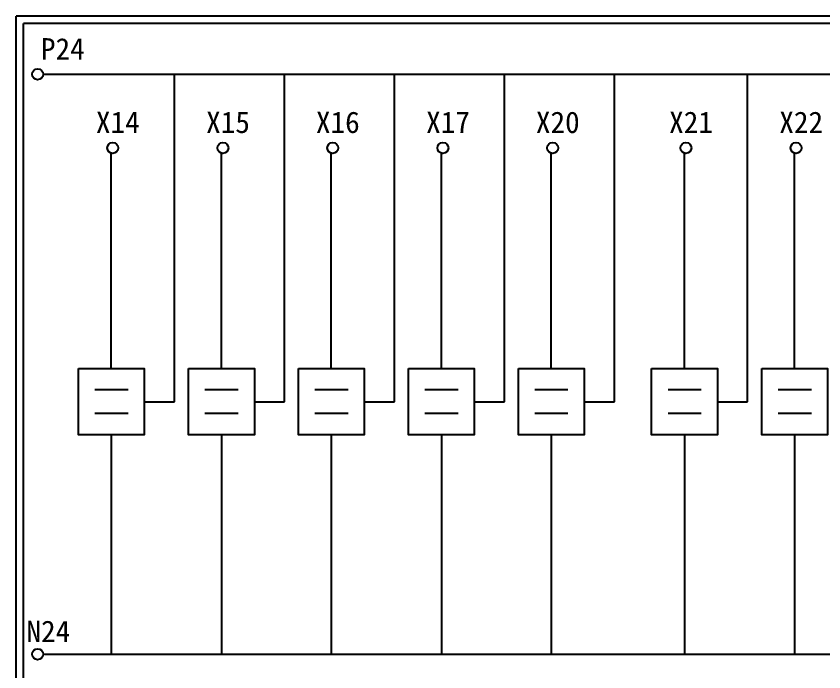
# Model space of a CAD drawing. Extents: x 325 to 612, y 3 to 207.
# Drawn here: x 325.3 to 460.7, y 97 to 207 of the extents above; entities that cross this region are included whole.
import ezdxf

# ---------------------------------------------------------------- set-up
doc = ezdxf.new("R2010")
doc.units = 0
doc.layers.get('0').update_dxf_attribs({"linetype": 'CONTINUOUS'})
doc.styles.add('STSL', font='kaiu.ttf')

msp = doc.modelspace()

# ---------------------------------------------------------------- linework, layer by layer
for p, q in [((612.32, 206.97), (325.32, 206.97)), ((325.32, 3), (325.32, 206.97)), ((611.07, 205.72), (326.57, 205.72)), ((326.57, 4.25), (326.57, 205.72)), ((329.84, 197.22), (607.44, 197.22)), ((351.85, 142.31), (351.85, 197.22)), ((370.32, 142.31), (370.32, 197.22)), ((388.72, 142.31), (388.72, 197.22)), ((407.19, 142.31), (407.19, 197.22)), ((425.6, 142.31), (425.6, 197.22)), ((447.93, 142.31), (447.93, 197.22)), ((341.27, 147.89), (341.27, 183.91)), ((359.73, 147.89), (359.73, 183.91)), ((378.14, 147.89), (378.14, 183.91)), ((396.61, 147.89), (396.61, 183.91)), ((415.01, 147.89), (415.01, 183.91)), ((437.35, 147.89), (437.35, 183.91)), ((455.81, 147.89), (455.81, 183.91)), ((338.51, 144.34), (344.07, 144.34)), ((356.97, 144.34), (362.54, 144.34)), ((375.38, 144.34), (380.95, 144.34)), ((393.85, 144.34), (399.42, 144.34)), ((412.25, 144.34), (417.82, 144.34)), ((434.59, 144.34), (440.15, 144.34)), ((453.05, 144.34), (458.62, 144.34)), ((346.78, 142.31), (351.85, 142.31)), ((365.25, 142.31), (370.32, 142.31)), ((383.65, 142.31), (388.72, 142.31)), ((402.12, 142.31), (407.19, 142.31)), ((420.53, 142.31), (425.6, 142.31)), ((442.86, 142.31), (447.93, 142.31)), ((338.51, 140.37), (344.07, 140.37)), ((356.97, 140.37), (362.54, 140.37)), ((375.38, 140.37), (380.95, 140.37)), ((393.85, 140.37), (399.42, 140.37)), ((412.25, 140.37), (417.82, 140.37)), ((434.59, 140.37), (440.15, 140.37)), ((453.05, 140.37), (458.62, 140.37)), ((341.27, 136.73), (341.27, 99.96)), ((359.73, 136.73), (359.73, 99.96)), ((378.14, 136.73), (378.14, 99.96)), ((396.61, 136.73), (396.61, 99.96)), ((415.01, 136.73), (415.01, 99.96)), ((437.35, 136.73), (437.35, 99.96)), ((455.81, 136.73), (455.81, 99.96)), ((341.27, 132.46), (341.27, 99.96)), ((437.35, 132.46), (437.35, 99.96)), ((330.05, 99.96), (607.92, 99.96))]:
    msp.add_line(p, q)
for points in [[(335.75, 147.89), (346.78, 147.89), (346.78, 136.73), (335.75, 136.73)], [(354.22, 147.89), (365.25, 147.89), (365.25, 136.73), (354.22, 136.73)], [(372.63, 147.89), (383.65, 147.89), (383.65, 136.73), (372.63, 136.73)], [(391.1, 147.89), (402.12, 147.89), (402.12, 136.73), (391.1, 136.73)], [(409.5, 147.89), (420.53, 147.89), (420.53, 136.73), (409.5, 136.73)], [(431.83, 147.89), (442.86, 147.89), (442.86, 136.73), (431.83, 136.73)], [(450.3, 147.89), (461.33, 147.89), (461.33, 136.73), (450.3, 136.73)]]:
    msp.add_lwpolyline(points, close=True)
for centre in [(328.92, 197.22), (341.51, 184.87), (359.98, 184.87), (378.39, 184.87), (396.85, 184.87), (415.26, 184.87), (437.59, 184.87), (456.06, 184.87), (328.92, 99.96)]:
    msp.add_circle(centre, 0.92)

# ---------------------------------------------------------------- texts
at = {"style": 'STSL'}
for s, p in [('P24', (329.47, 199.68)), ('X14', (338.69, 187.37)), ('X15', (357.16, 187.37)), ('X16', (375.57, 187.37)), ('X17', (394.04, 187.37)), ('X20', (412.44, 187.37)), ('X21', (434.77, 187.37)), ('X22', (453.24, 187.37)), ('N24', (327.04, 102))]:
    msp.add_text(s, height=3.6, dxfattribs=at).set_placement(p)

doc.saveas('drawing.dxf')
